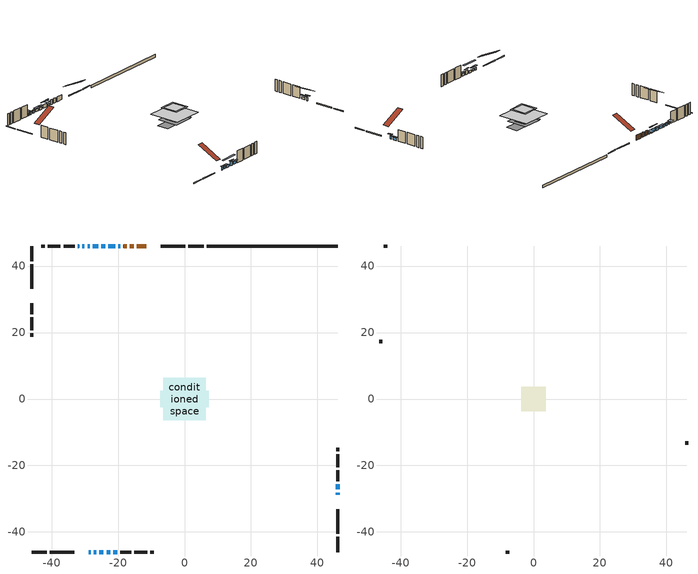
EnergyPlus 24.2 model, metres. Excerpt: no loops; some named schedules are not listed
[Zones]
conditioned space
 floor outside (Floor1 construction): -0.78,-0.78 -0.78,0.78 0.78,0.78 0.78,-0.78 z0.31
 floor outside (Floor2 construction): -2.42,-2.42 -2.42,2.42 2.42,2.42 2.42,-2.42 z0.31
 floor adiabatic (Floor5 construction): -4.29,-4.29 -4.29,4.29 4.29,4.29 4.29,-4.29 z0.31
 floor adiabatic (AdiabaticFloorConstruction): -6.45,-6.45 -6.45,6.45 6.45,6.45 6.45,-6.45 z2.75
 floor foundation (Slab1 construction): -7.32,-2.51 -7.32,2.51 7.32,2.51 7.32,-2.51 z-0.76
 wall outside (RimJoist1 construction): 5.77,46.02 1.2,46.02 / -46.02,-46.02 -41.45,-46.02 / -46.02,46.02 -46.02,41.45 / 46.02,-46.02 46.02,-41.45 z0.31:0.61
 wall outside (RimJoist2 construction): 0.27,46.02 -7.16,46.02 / -40.52,-46.02 -33.09,-46.02 / -46.02,40.52 -46.02,33.09 / 46.02,-40.52 46.02,-33.09 z0.31:0.61
 wall outside (AdiabaticWallConstruction 1): -11.47,46.02 -14.41,46.02 / -15.34,46.02 -16.47,46.02 / -17.4,46.02 -18.35,46.02 z0.31:2.34
 wall outside (AdiabaticWallConstruction): -19.27,46.02 -19.86,46.02 z0.31:1.25; -28.78,-46.02 -28.16,-46.02 / -27.24,-46.02 -26.53,-46.02 / -26,46.02 -27.53,46.02 z0.31:1.38; -20.79,46.02 -22.92,46.02 z0.31:1.83; -23.85,46.02 -25.07,46.02 / -25.6,-46.02 -24.38,-46.02 / -21.46,-46.02 -20.23,-46.02 z0.31:1.33; 46.02,-28.78 46.02,-28.14 z0.31:1.84; -28.45,46.02 -29.17,46.02 / -30.09,46.02 -30.81,46.02 / 46.02,-27.21 46.02,-25.69 z0.31:1.28; -31.73,46.02 -32.12,46.02 z0.31:1.45; -23.45,-46.02 -22.38,-46.02 z0.31:1.96
 wall outside (Wall1 construction): -33.04,46.02 -36.37,46.02 / -19.31,-46.02 -15.98,-46.02 / -46.02,28.78 -46.02,25.45 / 46.02,-24.76 46.02,-21.43 z0.31:5.19
 wall outside (Wall2 construction): -37.3,46.02 -41.17,46.02 / -15.05,-46.02 -11.18,-46.02 / -46.02,24.52 -46.02,20.65 / 46.02,-20.51 46.02,-16.63 z0.31:5.19
 wall outside (Wall3 construction): -42.1,46.02 -43.07,46.02 / -10.25,-46.02 -9.28,-46.02 / -46.02,19.72 -46.02,18.75 / 46.02,-15.71 46.02,-14.74 z0.31:5.19
 wall foundation (FoundationWall1 construction): 46.02,46.02 6.7,46.02 z-0.76:0.31
 window (WindowConstruction 12): -19.28,46.02 -19.86,46.02 z0.31:1.25
 window (WindowConstruction 6): -28.78,-46.02 -28.17,-46.02 z0.31:1.38
 window (WindowConstruction 7): -27.24,-46.02 -26.53,-46.02 z0.31:1.38
 window (WindowConstruction 8): -20.79,46.02 -22.92,46.02 z0.31:1.83
 window (WindowConstruction 9): -23.85,46.02 -25.07,46.02 z0.31:1.32
 window (WindowConstruction 10): -26,46.02 -27.52,46.02 z0.31:1.38
 window (WindowConstruction 11): 46.02,-28.78 46.02,-28.14 z0.31:1.83
 window (WindowConstruction): -25.6,-46.02 -24.38,-46.02 z0.31:1.32
 window (WindowConstruction 1): -28.45,46.02 -29.16,46.02 z0.31:1.28
 window (WindowConstruction 2): -30.09,46.02 -30.8,46.02 z0.31:1.28
 window (WindowConstruction 3): -31.73,46.02 -32.11,46.02 z0.31:1.45
 window (WindowConstruction 4): 46.02,-27.21 46.02,-25.69 z0.31:1.28
 window (WindowConstruction 13): -23.45,-46.02 -22.38,-46.02 z0.31:1.96
 window (WindowConstruction 5): -21.45,-46.02 -20.24,-46.02 z0.31:1.32
 door (Door): -11.47,46.02 -14.41,46.02 z0.31:2.34
 door (Door 1): -15.34,46.02 -16.47,46.02 z0.31:2.34
 door (Door 2): -17.4,46.02 -18.35,46.02 z0.31:2.34
 ceiling adiabatic (AdiabaticFloorConstruction): 6.45,-6.45 6.45,6.45 -6.45,6.45 -6.45,-6.45 z2.75
attic - vented
 floor to conditioned space (Floor3 construction Reversed): -2.96,-2.96 -2.96,2.96 2.96,2.96 2.96,-2.96 z5.19
 floor to conditioned space (Floor4 construction Reversed): -3.62,-3.62 -3.62,3.62 3.62,3.62 3.62,-3.62 z5.19
 wall outside (Wall4 construction): -44,46.02 -45.09,46.02 / -8.35,-46.02 -7.26,-46.02 / -46.02,17.82 -46.02,16.73 / 46.02,-13.81 46.02,-12.71 z0.31:5.19
 roof outside (Roof1 construction): -10.54,46.02,5.19 -10.54,37.23,9.58 -8.09,37.23,9.58 -8.09,46.02,5.19; -29.71,-46.02,5.19 -29.71,-37.23,9.58 -32.16,-37.23,9.58 -32.16,-46.02,5.19; -46.02,29.71,5.19 -37.23,29.71,9.58 -37.23,32.16,9.58 -46.02,32.16,5.19; 46.02,-29.71,5.19 37.23,-29.71,9.58 37.23,-32.16,9.58 46.02,-32.16,5.19
shading: -20.47,46.02 -18.67,46.02 -18.67,47.85 -20.47,47.85 z1.86; -27.56,-46.02 -29.39,-46.02 -29.39,-46.63 -27.56,-46.63 z1.99; -25.92,-46.02 -27.85,-46.02 -27.85,-46.63 -25.92,-46.63 z1.99; -24.14,46.02 -19.57,46.02 -19.57,46.32 -24.14,46.32 z3.05; -25.53,46.02 -23.39,46.02 -23.39,46.63 -25.53,46.63 z1.79; -27.99,46.02 -25.54,46.02 -25.54,46.63 -27.99,46.63 z1.84; 46.02,-27.53 46.02,-29.39 46.63,-29.39 46.63,-27.53 z2.44; -21.33,-46.02 -28.65,-46.02 -28.65,-46.63 -21.33,-46.63 z4.38; -29.46,46.02 -28.16,46.02 -28.16,46.32 -29.46,46.32 z1.57; -31.1,46.02 -29.79,46.02 -29.79,46.32 -31.1,46.32 z1.57; -32.72,46.02 -31.12,46.02 -31.12,47.54 -32.72,47.54 z2.06; 46.02,-25.08 46.02,-27.82 46.63,-27.82 46.63,-25.08 z1.89; -21.77,-46.02 -24.06,-46.02 -24.06,-46.32 -21.77,-46.32 z2.57; -19.77,-46.02 -21.91,-46.02 -21.91,-46.63 -19.77,-46.63 z1.79
[Building]
Building 1: Terrain=Suburbs
[Site:Location]
Whitehorse AP_YT: Latitude {deg}=60.71; Longitude {deg}=-135.07; Time Zone {hr}=-8; Elevation {m}=706; Keep Site Location Information=Yes
[Site:GroundTemperature:Shallow]
-5.4229, -7.73249, -7.91745, -6.82143, -2.42154, 1.95786, 5.75456, 8.15968, 8.36401, 6.40785, 2.70796, -1.53709
[Site:WaterMainsTemperature]
Calculation Method=Schedule; Temperature Schedule=mains temperature schedule
[Material] Roughness=Rough; Thermal Absorptance=0.9
Name | Thickness {m} | Conductivity {W/m-K} | Density {kg/m3} | Specific Heat {J/kg-K} | Solar Absorptance | Visible Absorptance
asphalt or fiberglass shingles | 0.00635 | 0.162714 | 1121.4 | 1465.45 | 0.4 | 0.4
ceiling loosefill ins | 0.254 | 0.0480833 | 16.02 | 1046.75 | 0.7 | 0.7
ceiling stud and cavity | 0.1397 | 0.672331 | 65.682 | 1177.47 | 0.7 | 0.7
ceiling stud and cavity 1 | 0.1397 | 0.661126 | 65.682 | 1177.47 | 0.7 | 0.7
concrete 4.0 in. | 0.1016 | 1.803125 | 2242.8 | 837.4 | 0.7 | 0.7
concrete 8.0 in. | 0.2032 | 1.803125 | 2242.8 | 837.4 | 0.7 | 0.7
door material | 0.04445 | 0.0451087 | 512.64 | 1214.23 | 0.7 | 0.7
exterior vertical ins | 0.0720244 | 0.029427 | 32.04 | 1214.23 | 0.7 | 0.7
floor covering | 0.0127 | 0.0433444 | 54.468 | 1339.84 | 0.6 | 0.6
floor rigid ins; rim joist rigid ins | 0.103632 | 0.029427 | 32.04 | 1214.23 | 0.7 | 0.7
floor rigid ins 1; wall rigid ins 1 | 0.512978 | 0.029427 | 32.04 | 1214.23 | 0.7 | 0.7
floor stud and cavity | 0.1397 | 0.15957 | 92.3553 | 1139.71 | 0.7 | 0.7
floor stud and cavity 1 | 0.1397 | 0.1429 | 92.3553 | 1139.71 | 0.7 | 0.7
floor stud and cavity 2 | 0.1397 | 1.37032 | 92.3553 | 1139.71 | 0.7 | 0.7
floor stud and cavity 3 | 0.1397 | 1.75129 | 37.0049 | 1207.88 | 0.7 | 0.7
furniture material conditioned space 1 | 0.1524 | 0.115458 | 640.8 | 1214.23 | 0.6 | 0.6
gypsum board | 0.0127 | 0.160291 | 801 | 837.4 | 0.6 | 0.6
gypsum board 1 | 0.0127 | 0.160291 | 801 | 837.4 | 0.7 | 0.7
osb sheathing 0.5 in. | 0.0127 | 0.115458 | 512.64 | 1214.23 | 0.7 | 0.7
osb sheathing 0.75 in. | 0.01905 | 0.115458 | 512.64 | 1214.23 | 0.7 | 0.7
osb sheathing 2.0 in. | 0.0508 | 0.115458 | 512.64 | 1214.23 | 0.7 | 0.7
rim joist stud and cavity | 0.0508 | 0.02892 | 125.044 | 1163.47 | 0.6 | 0.6
rim joist stud and cavity 1 | 0.0508 | 0.0398162 | 125.044 | 1163.47 | 0.6 | 0.6
wall rigid ins | 0.051816 | 0.029427 | 32.04 | 1214.23 | 0.7 | 0.7
wall stud and cavity | 0.1397 | 0.201369 | 139.0536 | 1170.24 | 0.7 | 0.7
wall stud and cavity 1 | 0.1397 | 0.1959 | 139.0536 | 1170.24 | 0.7 | 0.7
wall stud and cavity 2 | 0.1397 | 0.175142 | 139.0536 | 1170.24 | 0.7 | 0.7
wall stud and cavity 3 | 0.0889 | 6.9971 | 50.32683 | 1063.81 | 0.6 | 0.6
wall stud and cavity 4 | 0.0889 | 0.380278 | 52.3479 | 1209.89 | 0.7 | 0.7
wall stud and cavity 5 | 0.0889 | 0.391764 | 83.0341 | 1211.67 | 0.7 | 0.7
wood siding | 0.0254 | 0.102417 | 544.68 | 1172.36 | 0.4 | 0.4
wood siding 1 | 0.00254 | 0.102417 | 544.68 | 1172.36 | 0.4 | 0.4
wood siding 2; wood siding 3; wood siding 4 | 0.0254 | 0.102417 | 544.68 | 1172.36 | 0.7 | 0.7
[WindowMaterial:SimpleGlazingSystem]
Name | U-Factor {W/m2-K} | Solar Heat Gain Coefficient
WindowMaterial | 1.94244 | 0.52
WindowMaterial 1 | 1.92087 | 0.56
WindowMaterial 10 | 1.93506 | 0.54
WindowMaterial 11 | 2.76462 | 0.62
WindowMaterial 2 | 1.98503 | 0.47
WindowMaterial 3 | 2.06055 | 0.39
WindowMaterial 4 | 1.93506 | 0.53
WindowMaterial 5 | 2.00206 | 0.47
WindowMaterial 6 | 1.978783 | 0.48
WindowMaterial 7 | 1.89305 | 0.58
WindowMaterial 8 | 1.927681 | 0.54
WindowMaterial 9 | 1.913486 | 0.57
[Construction]
AdiabaticFloorConstruction: floor stud and cavity 3, floor rigid ins 1, osb sheathing 0.75 in., floor covering
AdiabaticWallConstruction: wood siding 3, wall rigid ins 1, wall stud and cavity 4, gypsum board
AdiabaticWallConstruction 1: wood siding 4, wall rigid ins 1, wall stud and cavity 4, gypsum board
Door; Door 1; Door 2: door material
Floor1 construction: floor stud and cavity, floor rigid ins, osb sheathing 0.75 in., floor covering
Floor2 construction: floor stud and cavity 1, floor rigid ins, osb sheathing 0.75 in., floor covering
Floor3 construction Reversed: gypsum board, ceiling stud and cavity, ceiling loosefill ins
Floor4 construction Reversed: gypsum board, ceiling stud and cavity 1, ceiling loosefill ins
Floor5 construction: floor stud and cavity 2, osb sheathing 0.75 in., floor covering
FoundationWall1 construction: concrete 8.0 in., gypsum board 1
furniture construction conditioned space 1: furniture material conditioned space 1
PartitionWallConstruction: gypsum board, wall stud and cavity 5, gypsum board
RimJoist1 construction: wood siding 2, osb sheathing 2.0 in., rim joist stud and cavity
RimJoist2 construction: wood siding 2, rim joist rigid ins, osb sheathing 2.0 in., rim joist stud and cavity 1
Roof1 construction: asphalt or fiberglass shingles
Slab1 construction: concrete 4.0 in.
Wall1 construction: wood siding, wall rigid ins, osb sheathing 0.5 in., wall stud and cavity, gypsum board
Wall2 construction: wood siding, wall rigid ins, osb sheathing 0.5 in., wall stud and cavity 1, gypsum board
Wall3 construction: wood siding, wall rigid ins, osb sheathing 0.5 in., wall stud and cavity 2, gypsum board
Wall4 construction: wood siding 1, wall stud and cavity 3
WindowConstruction; WindowConstruction 5; WindowConstruction 9: WindowMaterial
WindowConstruction 1: WindowMaterial 1
WindowConstruction 10: WindowMaterial 8
WindowConstruction 11: WindowMaterial 9
WindowConstruction 12: WindowMaterial 10
WindowConstruction 13: WindowMaterial 11
WindowConstruction 2: WindowMaterial 2
WindowConstruction 3: WindowMaterial 3
WindowConstruction 4: WindowMaterial 4
WindowConstruction 6: WindowMaterial 5
WindowConstruction 7: WindowMaterial 6
WindowConstruction 8: WindowMaterial 7
[Zone] Multiplier=1; Part of Total Floor Area=Yes
Name | Volume {m3}
attic - vented | 60.9228
conditioned space | 508
[Space]
Name | Zone | Volume {m3}
attic - vented 1 | attic - vented | 60.9228
conditioned space 1 | conditioned space | 508
[ZoneInfiltration:EffectiveLeakageArea]
infil attic - vented 1: Zone or Space=attic - vented 1; Schedule=Always On Discrete; Effective Air Leakage Area {cm2}=2760.63; Stack Coefficient=0.000644732; Wind Coefficient=1.71558e-05
[ZoneMixing]
whole house fan mix: Zone or Space=attic - vented; Schedule=Always On Continuous; Design Flow Rate Calculation Method=Flow/Zone; Design Flow Rate {m3/s}=0; Source Zone or Space=conditioned space
[SurfaceProperty:ExposedFoundationPerimeter]
Slab1: Exposed Perimeter Calculation Method=TotalExposedPerimeter; Total Exposed Perimeter {m}=39.319
[InternalMass] Zone or ZoneList=conditioned space; Space or SpaceList=conditioned space 1
Name | Construction | Surface Area {m2}
furniture mass conditioned space 1 | furniture construction conditioned space 1 | 135.796
partition wall mass | PartitionWallConstruction | 265.91
[Lights]
interior lighting: Zone or ZoneList or Space or SpaceList=conditioned space 1; Schedule=interior lighting schedule; Design Level Calculation Method=LightingLevel; Lighting Level {W}=343.2; Return Air Fraction=0; Fraction Radiant=0.6; Fraction Visible=0.2; Fraction Replaceable=1
[People]
occupants: Zone or ZoneList or Space or SpaceList=conditioned space 1; Number of People Schedule=occupants schedule; Number of People Calculation Method=People; Number of People=3; Fraction Radiant=0.314171; Sensible Heat Fraction=0.56303; Activity Level Schedule=occupants activity schedule; Carbon Dioxide Generation Rate {m3/s-W}=0; Enable ASHRAE 55 Comfort Warnings=No; Mean Radiant Temperature Calculation Type=EnclosureAveraged
[ElectricEquipment] Zone or ZoneList or Space or SpaceList=conditioned space 1; Design Level Calculation Method=EquipmentLevel
Name | Schedule | Design Level {W} | Fraction Latent | Fraction Radiant | Fraction Lost
clothes dryer | clothes dryer schedule | 140.772 | 0.015 | 0.081 | 0.85
clothes washer | clothes washer schedule | 32.1985 | 0.03 | 0.162 | 0.7
cooking range | cooking range schedule | 215.147 | 0.08 | 0.432 | 0.2
dishwasher | dishwasher schedule | 66.8632 | 0.3 | 0.18 | 0.4
fridge | fridge schedule | 72.9452 | 0 | 0.6 | 0
mech vent bath fan 0 | mech vent bath fan 0 schedule | 25.1 | 0 | 0 | 1
mech vent house fan | mech vent house fan schedule | 0.95 | 0 | 0 | 1
mech vent house fan cfis | mech vent house fan cfis schedule | 0 | 0 | 0 | 0
mech vent range fan 0 | mech vent range fan 0 schedule | 57 | 0 | 0 | 1
misc plug loads | misc plug loads schedule | 494.7 | 0.045 | 0.513 | 0.1
whole house fan | Always On Discrete | 0 | 0 | 0 | 1
[OtherEquipment] Zone or ZoneList or Space or SpaceList=conditioned space 1; Design Level Calculation Method=EquipmentLevel
Name | Fuel Type | Schedule | Design Level {W} | Fraction Latent | Fraction Radiant | Fraction Lost
clothes dryer 1 | Electricity | clothes dryer schedule | 0 | 0.015 | 0.081 | 0.85
cooking range 1 | Electricity | cooking range schedule | 0 | 0.08 | 0.432 | 0.2
general water use latent | None | general water use schedule | 62.594 | 1 | 0 | 0
general water use sensible | None | general water use schedule | -61.6891 | 0 | 0.6 | 0
mech vent house fan latent load | None | Always On Discrete | 0 | 1 | 0 | 0
mech vent house fan sensible load | None | Always On Discrete | 0 | 0 | 0 | 0
water heater energy adjustment1 | Electricity | Always On Discrete | 0.01 | 0 | 0 | 1
[ZoneInfiltration:DesignFlowRate] Zone or ZoneList or Space or SpaceList=conditioned space 1; Schedule=Always On Discrete; Design Flow Rate Calculation Method=Flow/Zone; Design Flow Rate {m3/s}=0
infil flow; natural vent flow; whole house fan flow
[Foundation:Kiva]
Foundation Kiva 1: Initial Indoor Air Temperature {C}=18; Wall Height Above Grade {m}=0.310012; Wall Depth Below Slab {m}=0.2032; Custom Block Material Name 1=exterior vertical ins; Custom Block Depth 1 {m}=1.07; Custom Block X Position 1 {m}=0.2159; Custom Block Z Position 1 {m}=0
[Foundation:Kiva:Settings]
Soil Conductivity {W/m-K}=0.849921; Soil Density {kg/m3}=1842.3; Soil Specific Heat {J/kg-K}=418.7; Ground Solar Absorptivity=0.9; Ground Thermal Absorptivity=0.9; Ground Surface Roughness {m}=0.03; Far-Field Width {m}=40; Deep-Ground Boundary Condition=ZeroFlux; Deep-Ground Depth {m}=40; Minimum Cell Dimension {m}=0.2; Maximum Cell Growth Coefficient=3; Simulation Timestep=Timestep
[Exterior:Lights]
exterior lighting: Schedule=exterior lighting schedule; Design Level {W}=75.6
[Schedule:Constant]
Name | Hourly Value
Always On Continuous; mech vent house fan schedule; mech vent house fan cfis schedule; Always On Discrete | 1
occupants activity schedule | 117.228
fridge schedule | 0
[Schedule:Week:Daily]
interior lighting schedule Week Rule - Jan1-Jan27: interior lighting schedule day, interior lighting schedule day, interior lighting schedule day, interior lighting schedule day, interior lighting schedule day, interior lighting schedule day, interior lighting schedule day, interior lighting schedule default day, interior lighting schedule default day, interior lighting schedule default day, interior lighting schedule default day, interior lighting schedule default day
interior lighting schedule Week Rule - Jan28-Feb3: interior lighting schedule day, interior lighting schedule day, interior lighting schedule day, interior lighting schedule day, interior lighting schedule day 1, interior lighting schedule day 1, interior lighting schedule day 1, interior lighting schedule default day, interior lighting schedule default day, interior lighting schedule default day, interior lighting schedule default day, interior lighting schedule default day
interior lighting schedule Week Rule - Feb4-Feb24: interior lighting schedule day 1, interior lighting schedule day 1, interior lighting schedule day 1, interior lighting schedule day 1, interior lighting schedule day 1, interior lighting schedule day 1, interior lighting schedule day 1, interior lighting schedule default day, interior lighting schedule default day, interior lighting schedule default day, interior lighting schedule default day, interior lighting schedule default day
interior lighting schedule Week Rule - Feb25-Mar3: interior lighting schedule day 1, interior lighting schedule day 1, interior lighting schedule day 1, interior lighting schedule day 1, interior lighting schedule day 2, interior lighting schedule day 2, interior lighting schedule day 2, interior lighting schedule default day, interior lighting schedule default day, interior lighting schedule default day, interior lighting schedule default day, interior lighting schedule default day
interior lighting schedule Week Rule - Mar4-Mar31: interior lighting schedule day 2, interior lighting schedule day 2, interior lighting schedule day 2, interior lighting schedule day 2, interior lighting schedule day 2, interior lighting schedule day 2, interior lighting schedule day 2, interior lighting schedule default day, interior lighting schedule default day, interior lighting schedule default day, interior lighting schedule default day, interior lighting schedule default day
interior lighting schedule Week Rule - Apr1-Apr28: interior lighting schedule day 3, interior lighting schedule day 3, interior lighting schedule day 3, interior lighting schedule day 3, interior lighting schedule day 3, interior lighting schedule day 3, interior lighting schedule day 3, interior lighting schedule default day, interior lighting schedule default day, interior lighting schedule default day, interior lighting schedule default day, interior lighting schedule default day
interior lighting schedule Week Rule - Apr29-May5: interior lighting schedule day 3, interior lighting schedule day 3, interior lighting schedule day 4, interior lighting schedule day 4, interior lighting schedule day 4, interior lighting schedule day 4, interior lighting schedule day 4, interior lighting schedule default day, interior lighting schedule default day, interior lighting schedule default day, interior lighting schedule default day, interior lighting schedule default day
interior lighting schedule Week Rule - May6-May26: interior lighting schedule day 4, interior lighting schedule day 4, interior lighting schedule day 4, interior lighting schedule day 4, interior lighting schedule day 4, interior lighting schedule day 4, interior lighting schedule day 4, interior lighting schedule default day, interior lighting schedule default day, interior lighting schedule default day, interior lighting schedule default day, interior lighting schedule default day
interior lighting schedule Week Rule - May27-Jun2: interior lighting schedule day 4, interior lighting schedule day 4, interior lighting schedule day 4, interior lighting schedule day 4, interior lighting schedule day 4, interior lighting schedule day 5, interior lighting schedule day 5, interior lighting schedule default day, interior lighting schedule default day, interior lighting schedule default day, interior lighting schedule default day, interior lighting schedule default day
interior lighting schedule Week Rule - Jun3-Jun30: interior lighting schedule day 5, interior lighting schedule day 5, interior lighting schedule day 5, interior lighting schedule day 5, interior lighting schedule day 5, interior lighting schedule day 5, interior lighting schedule day 5, interior lighting schedule default day, interior lighting schedule default day, interior lighting schedule default day, interior lighting schedule default day, interior lighting schedule default day
interior lighting schedule Week Rule - Jul1-Jul28: interior lighting schedule day 6, interior lighting schedule day 6, interior lighting schedule day 6, interior lighting schedule day 6, interior lighting schedule day 6, interior lighting schedule day 6, interior lighting schedule day 6, interior lighting schedule default day, interior lighting schedule default day, interior lighting schedule default day, interior lighting schedule default day, interior lighting schedule default day
interior lighting schedule Week Rule - Jul29-Aug4: interior lighting schedule day 6, interior lighting schedule day 6, interior lighting schedule day 6, interior lighting schedule day 7, interior lighting schedule day 7, interior lighting schedule day 7, interior lighting schedule day 7, interior lighting schedule default day, interior lighting schedule default day, interior lighting schedule default day, interior lighting schedule default day, interior lighting schedule default day
interior lighting schedule Week Rule - Aug5-Aug25: interior lighting schedule day 7, interior lighting schedule day 7, interior lighting schedule day 7, interior lighting schedule day 7, interior lighting schedule day 7, interior lighting schedule day 7, interior lighting schedule day 7, interior lighting schedule default day, interior lighting schedule default day, interior lighting schedule default day, interior lighting schedule default day, interior lighting schedule default day
interior lighting schedule Week Rule - Aug26-Sep1: interior lighting schedule day 7, interior lighting schedule day 7, interior lighting schedule day 7, interior lighting schedule day 7, interior lighting schedule day 7, interior lighting schedule day 7, interior lighting schedule day 8, interior lighting schedule default day, interior lighting schedule default day, interior lighting schedule default day, interior lighting schedule default day, interior lighting schedule default day
interior lighting schedule Week Rule - Sep2-Sep29: interior lighting schedule day 8, interior lighting schedule day 8, interior lighting schedule day 8, interior lighting schedule day 8, interior lighting schedule day 8, interior lighting schedule day 8, interior lighting schedule day 8, interior lighting schedule default day, interior lighting schedule default day, interior lighting schedule default day, interior lighting schedule default day, interior lighting schedule default day
interior lighting schedule Week Rule - Sep30-Oct6: interior lighting schedule day 8, interior lighting schedule day 9, interior lighting schedule day 9, interior lighting schedule day 9, interior lighting schedule day 9, interior lighting schedule day 9, interior lighting schedule day 9, interior lighting schedule default day, interior lighting schedule default day, interior lighting schedule default day, interior lighting schedule default day, interior lighting schedule default day
interior lighting schedule Week Rule - Oct7-Oct27: interior lighting schedule day 9, interior lighting schedule day 9, interior lighting schedule day 9, interior lighting schedule day 9, interior lighting schedule day 9, interior lighting schedule day 9, interior lighting schedule day 9, interior lighting schedule default day, interior lighting schedule default day, interior lighting schedule default day, interior lighting schedule default day, interior lighting schedule default day
interior lighting schedule Week Rule - Oct28-Nov3: interior lighting schedule day 9, interior lighting schedule day 9, interior lighting schedule day 9, interior lighting schedule day 9, interior lighting schedule day 10, interior lighting schedule day 10, interior lighting schedule day 10, interior lighting schedule default day, interior lighting schedule default day, interior lighting schedule default day, interior lighting schedule default day, interior lighting schedule default day
interior lighting schedule Week Rule - Nov4-Nov24: interior lighting schedule day 10, interior lighting schedule day 10, interior lighting schedule day 10, interior lighting schedule day 10, interior lighting schedule day 10, interior lighting schedule day 10, interior lighting schedule day 10, interior lighting schedule default day, interior lighting schedule default day, interior lighting schedule default day, interior lighting schedule default day, interior lighting schedule default day
interior lighting schedule Week Rule - Nov25-Dec1: interior lighting schedule day 10, interior lighting schedule day 10, interior lighting schedule day 10, interior lighting schedule day 10, interior lighting schedule day 10, interior lighting schedule day 10, interior lighting schedule day 11, interior lighting schedule default day, interior lighting schedule default day, interior lighting schedule default day, interior lighting schedule default day, interior lighting schedule default day
interior lighting schedule Week Rule - Dec2-Dec31: interior lighting schedule day 11, interior lighting schedule day 11, interior lighting schedule day 11, interior lighting schedule day 11, interior lighting schedule day 11, interior lighting schedule day 11, interior lighting schedule day 11, interior lighting schedule default day, interior lighting schedule default day, interior lighting schedule default day, interior lighting schedule default day, interior lighting schedule default day
occupants schedule Week Rule - Jan1-Dec31: occupants schedule day, occupants schedule day, occupants schedule day, occupants schedule day, occupants schedule day, occupants schedule day, occupants schedule day, occupants schedule default day, occupants schedule default day, occupants schedule default day, occupants schedule default day, occupants schedule default day
clothes dryer schedule Week Rule - Jan1-Dec31: clothes dryer schedule day, clothes dryer schedule day, clothes dryer schedule day, clothes dryer schedule day, clothes dryer schedule day, clothes dryer schedule day, clothes dryer schedule day, clothes dryer schedule default day, clothes dryer schedule default day, clothes dryer schedule default day, clothes dryer schedule default day, clothes dryer schedule default day
clothes washer schedule Week Rule - Jan1-Dec31: clothes washer schedule day, clothes washer schedule day, clothes washer schedule day, clothes washer schedule day, clothes washer schedule day, clothes washer schedule day, clothes washer schedule day, clothes washer schedule default day, clothes washer schedule default day, clothes washer schedule default day, clothes washer schedule default day, clothes washer schedule default day
cooking range schedule Week Rule - Jan1-Dec31: cooking range schedule day, cooking range schedule day, cooking range schedule day, cooking range schedule day, cooking range schedule day, cooking range schedule day, cooking range schedule day, cooking range schedule default day, cooking range schedule default day, cooking range schedule default day, cooking range schedule default day, cooking range schedule default day
dishwasher schedule Week Rule - Jan1-Dec31: dishwasher schedule day, dishwasher schedule day, dishwasher schedule day, dishwasher schedule day, dishwasher schedule day, dishwasher schedule day, dishwasher schedule day, dishwasher schedule default day, dishwasher schedule default day, dishwasher schedule default day, dishwasher schedule default day, dishwasher schedule default day
mech vent bath fan 0 schedule Week Rule - Jan1-Dec31: mech vent bath fan 0 schedule day, mech vent bath fan 0 schedule day, mech vent bath fan 0 schedule day, mech vent bath fan 0 schedule day, mech vent bath fan 0 schedule day, mech vent bath fan 0 schedule day, mech vent bath fan 0 schedule day, mech vent bath fan 0 schedule default day, mech vent bath fan 0 schedule default day, mech vent bath fan 0 schedule default day, mech vent bath fan 0 schedule default day, mech vent bath fan 0 schedule default day
mech vent range fan 0 schedule Week Rule - Jan1-Dec31: mech vent range fan 0 schedule day, mech vent range fan 0 schedule day, mech vent range fan 0 schedule day, mech vent range fan 0 schedule day, mech vent range fan 0 schedule day, mech vent range fan 0 schedule day, mech vent range fan 0 schedule day, mech vent range fan 0 schedule default day, mech vent range fan 0 schedule default day, mech vent range fan 0 schedule default day, mech vent range fan 0 schedule default day, mech vent range fan 0 schedule default day
misc plug loads schedule Week Rule - Jan1-Dec31: misc plug loads schedule day, misc plug loads schedule day, misc plug loads schedule day, misc plug loads schedule day, misc plug loads schedule day, misc plug loads schedule day, misc plug loads schedule day, misc plug loads schedule default day, misc plug loads schedule default day, misc plug loads schedule default day, misc plug loads schedule default day, misc plug loads schedule default day
general water use schedule Week Rule - Jan1-Dec31: general water use schedule day, general water use schedule day, general water use schedule day, general water use schedule day, general water use schedule day, general water use schedule day, general water use schedule day, general water use schedule default day, general water use schedule default day, general water use schedule default day, general water use schedule default day, general water use schedule default day
exterior lighting schedule Week Rule - Jan1-Jan27: exterior lighting schedule day, exterior lighting schedule day, exterior lighting schedule day, exterior lighting schedule day, exterior lighting schedule day, exterior lighting schedule day, exterior lighting schedule day, exterior lighting schedule default day, exterior lighting schedule default day, exterior lighting schedule default day, exterior lighting schedule default day, exterior lighting schedule default day
exterior lighting schedule Week Rule - Jan28-Feb3: exterior lighting schedule day, exterior lighting schedule day, exterior lighting schedule day, exterior lighting schedule day, exterior lighting schedule day 1, exterior lighting schedule day 1, exterior lighting schedule day 1, exterior lighting schedule default day, exterior lighting schedule default day, exterior lighting schedule default day, exterior lighting schedule default day, exterior lighting schedule default day
exterior lighting schedule Week Rule - Feb4-Feb24: exterior lighting schedule day 1, exterior lighting schedule day 1, exterior lighting schedule day 1, exterior lighting schedule day 1, exterior lighting schedule day 1, exterior lighting schedule day 1, exterior lighting schedule day 1, exterior lighting schedule default day, exterior lighting schedule default day, exterior lighting schedule default day, exterior lighting schedule default day, exterior lighting schedule default day
exterior lighting schedule Week Rule - Feb25-Mar3: exterior lighting schedule day 1, exterior lighting schedule day 1, exterior lighting schedule day 1, exterior lighting schedule day 1, exterior lighting schedule day 2, exterior lighting schedule day 2, exterior lighting schedule day 2, exterior lighting schedule default day, exterior lighting schedule default day, exterior lighting schedule default day, exterior lighting schedule default day, exterior lighting schedule default day
exterior lighting schedule Week Rule - Mar4-Mar31: exterior lighting schedule day 2, exterior lighting schedule day 2, exterior lighting schedule day 2, exterior lighting schedule day 2, exterior lighting schedule day 2, exterior lighting schedule day 2, exterior lighting schedule day 2, exterior lighting schedule default day, exterior lighting schedule default day, exterior lighting schedule default day, exterior lighting schedule default day, exterior lighting schedule default day
exterior lighting schedule Week Rule - Apr1-Apr28: exterior lighting schedule day 3, exterior lighting schedule day 3, exterior lighting schedule day 3, exterior lighting schedule day 3, exterior lighting schedule day 3, exterior lighting schedule day 3, exterior lighting schedule day 3, exterior lighting schedule default day, exterior lighting schedule default day, exterior lighting schedule default day, exterior lighting schedule default day, exterior lighting schedule default day
exterior lighting schedule Week Rule - Apr29-May5: exterior lighting schedule day 3, exterior lighting schedule day 3, exterior lighting schedule day 4, exterior lighting schedule day 4, exterior lighting schedule day 4, exterior lighting schedule day 4, exterior lighting schedule day 4, exterior lighting schedule default day, exterior lighting schedule default day, exterior lighting schedule default day, exterior lighting schedule default day, exterior lighting schedule default day
exterior lighting schedule Week Rule - May6-May26: exterior lighting schedule day 4, exterior lighting schedule day 4, exterior lighting schedule day 4, exterior lighting schedule day 4, exterior lighting schedule day 4, exterior lighting schedule day 4, exterior lighting schedule day 4, exterior lighting schedule default day, exterior lighting schedule default day, exterior lighting schedule default day, exterior lighting schedule default day, exterior lighting schedule default day
exterior lighting schedule Week Rule - May27-Jun2: exterior lighting schedule day 4, exterior lighting schedule day 4, exterior lighting schedule day 4, exterior lighting schedule day 4, exterior lighting schedule day 4, exterior lighting schedule day 5, exterior lighting schedule day 5, exterior lighting schedule default day, exterior lighting schedule default day, exterior lighting schedule default day, exterior lighting schedule default day, exterior lighting schedule default day
exterior lighting schedule Week Rule - Jun3-Jun30: exterior lighting schedule day 5, exterior lighting schedule day 5, exterior lighting schedule day 5, exterior lighting schedule day 5, exterior lighting schedule day 5, exterior lighting schedule day 5, exterior lighting schedule day 5, exterior lighting schedule default day, exterior lighting schedule default day, exterior lighting schedule default day, exterior lighting schedule default day, exterior lighting schedule default day
exterior lighting schedule Week Rule - Jul1-Jul28: exterior lighting schedule day 6, exterior lighting schedule day 6, exterior lighting schedule day 6, exterior lighting schedule day 6, exterior lighting schedule day 6, exterior lighting schedule day 6, exterior lighting schedule day 6, exterior lighting schedule default day, exterior lighting schedule default day, exterior lighting schedule default day, exterior lighting schedule default day, exterior lighting schedule default day
exterior lighting schedule Week Rule - Jul29-Aug4: exterior lighting schedule day 6, exterior lighting schedule day 6, exterior lighting schedule day 6, exterior lighting schedule day 7, exterior lighting schedule day 7, exterior lighting schedule day 7, exterior lighting schedule day 7, exterior lighting schedule default day, exterior lighting schedule default day, exterior lighting schedule default day, exterior lighting schedule default day, exterior lighting schedule default day
[Schedule:Year]
interior lighting schedule: interior lighting schedule Week Rule - Jan1-Jan27, 1, 1, 1, 27, interior lighting schedule Week Rule - Jan28-Feb3, 1, 28, 2, 3, interior lighting schedule Week Rule - Feb4-Feb24, 2, 4, 2, 24, interior lighting schedule Week Rule - Feb25-Mar3, 2, 25, 3, 3, interior lighting schedule Week Rule - Mar4-Mar31, 3, 4, 3, 31, interior lighting schedule Week Rule - Apr1-Apr28, 4, 1, 4, 28, interior lighting schedule Week Rule - Apr29-May5, 4, 29, 5, 5, interior lighting schedule Week Rule - May6-May26, 5, 6, 5, 26, interior lighting schedule Week Rule - May27-Jun2, 5, 27, 6, 2, interior lighting schedule Week Rule - Jun3-Jun30, 6, 3, 6, 30, interior lighting schedule Week Rule - Jul1-Jul28, 7, 1, 7, 28, interior lighting schedule Week Rule - Jul29-Aug4, 7, 29, 8, 4, interior lighting schedule Week Rule - Aug5-Aug25, 8, 5, 8, 25, interior lighting schedule Week Rule - Aug26-Sep1, 8, 26, 9, 1, interior lighting schedule Week Rule - Sep2-Sep29, 9, 2, 9, 29, interior lighting schedule Week Rule - Sep30-Oct6, 9, 30, 10, 6, interior lighting schedule Week Rule - Oct7-Oct27, 10, 7, 10, 27, interior lighting schedule Week Rule - Oct28-Nov3, 10, 28, 11, 3, interior lighting schedule Week Rule - Nov4-Nov24, 11, 4, 11, 24, interior lighting schedule Week Rule - Nov25-Dec1, 11, 25, 12, 1, interior lighting schedule Week Rule - Dec2-Dec31, 12, 2, 12, 31
occupants schedule: occupants schedule Week Rule - Jan1-Dec31, 1, 1, 12, 31
clothes dryer schedule: clothes dryer schedule Week Rule - Jan1-Dec31, 1, 1, 12, 31
clothes washer schedule: clothes washer schedule Week Rule - Jan1-Dec31, 1, 1, 12, 31
cooking range schedule: cooking range schedule Week Rule - Jan1-Dec31, 1, 1, 12, 31
dishwasher schedule: dishwasher schedule Week Rule - Jan1-Dec31, 1, 1, 12, 31
mech vent bath fan 0 schedule: mech vent bath fan 0 schedule Week Rule - Jan1-Dec31, 1, 1, 12, 31
mech vent range fan 0 schedule: mech vent range fan 0 schedule Week Rule - Jan1-Dec31, 1, 1, 12, 31
misc plug loads schedule: misc plug loads schedule Week Rule - Jan1-Dec31, 1, 1, 12, 31
general water use schedule: general water use schedule Week Rule - Jan1-Dec31, 1, 1, 12, 31
exterior lighting schedule: exterior lighting schedule Week Rule - Jan1-Jan27, 1, 1, 1, 27, exterior lighting schedule Week Rule - Jan28-Feb3, 1, 28, 2, 3, exterior lighting schedule Week Rule - Feb4-Feb24, 2, 4, 2, 24, exterior lighting schedule Week Rule - Feb25-Mar3, 2, 25, 3, 3, exterior lighting schedule Week Rule - Mar4-Mar31, 3, 4, 3, 31, exterior lighting schedule Week Rule - Apr1-Apr28, 4, 1, 4, 28, exterior lighting schedule Week Rule - Apr29-May5, 4, 29, 5, 5, exterior lighting schedule Week Rule - May6-May26, 5, 6, 5, 26, exterior lighting schedule Week Rule - May27-Jun2, 5, 27, 6, 2, exterior lighting schedule Week Rule - Jun3-Jun30, 6, 3, 6, 30, exterior lighting schedule Week Rule - Jul1-Jul28, 7, 1, 7, 28, exterior lighting schedule Week Rule - Jul29-Aug4, 7, 29, 8, 4, exterior lighting schedule Week Rule - Aug5-Aug25, 8, 5, 8, 25, exterior lighting schedule Week Rule - Aug26-Sep1, 8, 26, 9, 1, exterior lighting schedule Week Rule - Sep2-Sep29, 9, 2, 9, 29, exterior lighting schedule Week Rule - Sep30-Oct6, 9, 30, 10, 6, exterior lighting schedule Week Rule - Oct7-Oct27, 10, 7, 10, 27, exterior lighting schedule Week Rule - Oct28-Nov3, 10, 28, 11, 3, exterior lighting schedule Week Rule - Nov4-Nov24, 11, 4, 11, 24, exterior lighting schedule Week Rule - Nov25-Dec1, 11, 25, 12, 1, exterior lighting schedule Week Rule - Dec2-Dec31, 12, 2, 12, 31
[Schedule:Compact]
mains temperature schedule: Through: 01/01, For: AllDays, Until: 24:00, 1.27556, Through: 01/02, For: AllDays, Until: 24:00, 1.21222, Through: 01/03, For: AllDays, Until: 24:00, 1.15, Through: 01/04, For: AllDays, Until: 24:00, 1.08833, Through: 01/05, For: AllDays, Until: 24:00, 1.02778, Through: 01/06, For: AllDays, Until: 24:00, 0.967222, Through: 01/07, For: AllDays, Until: 24:00, 0.907778, Through: 01/08, For: AllDays, Until: 24:00, 0.848889, Through: 01/09, For: AllDays, Until: 24:00, 0.791111, Through: 01/10, For: AllDays, Until: 24:00, 0.733333, Through: 01/11, For: AllDays, Until: 24:00, 0.677222, Through: 01/12, For: AllDays, Until: 24:00, 0.621111, Through: 01/13, For: AllDays, Until: 24:00, 0.566667, Through: 01/14, For: AllDays, Until: 24:00, 0.512222, Through: 01/15, For: AllDays, Until: 24:00, 0.459444, Through: 01/16, For: AllDays, Until: 24:00, 0.407222, Through: 01/17, For: AllDays, Until: 24:00, 0.355556, Through: 01/18, For: AllDays, Until: 24:00, 0.305, Through: 01/19, For: AllDays, Until: 24:00, 0.255556, Through: 01/20, For: AllDays, Until: 24:00, 0.206667, Through: 01/21, For: AllDays, Until: 24:00, 0.158889, Through: 01/22, For: AllDays, Until: 24:00, 0.112222, Through: 01/23, For: AllDays, Until: 24:00, 0.0666667, Through: 01/24, For: AllDays, Until: 24:00, 0.0216667, Through: 01/25, For: AllDays, Until: 24:00, 0, Through: 01/26, For: AllDays, Until: 24:00, 0, Through: 01/27, For: AllDays, Until: 24:00, 0, Through: 01/28, For: AllDays, Until: 24:00, 0, Through: 01/29, For: AllDays, Until: 24:00, 0, Through: 01/30, For: AllDays, Until: 24:00, 0, Through: 01/31, For: AllDays, Until: 24:00, 0, Through: 02/01, For: AllDays, Until: 24:00, 0, Through: 02/02, For: AllDays, Until: 24:00, 0, Through: 02/03, For: AllDays, Until: 24:00, 0, Through: 02/04, For: AllDays, Until: 24:00, 0, Through: 02/05, For: AllDays, Until: 24:00, 0, Through: 02/06, For: AllDays, Until: 24:00, 0, Through: 02/07, For: AllDays, Until: 24:00, 0, Through: 02/08, For: AllDays, Until: 24:00, 0, Through: 02/09, For: AllDays, Until: 24:00, 0, Through: 02/10, For: AllDays, Until: 24:00, 0, Through: 02/11, For: AllDays, Until: 24:00, 0, Through: 02/12, For: AllDays, Until: 24:00, 0, Through: 02/13, For: AllDays, Until: 24:00, 0, Through: 02/14, For: AllDays, Until: 24:00, 0, Through: 02/15, For: AllDays, Until: 24:00, 0, Through: 02/16, For: AllDays, Until: 24:00, 0, Through: 02/17, For: AllDays, Until: 24:00, 0, Through: 02/18, For: AllDays, Until: 24:00, 0, Through: 02/19, For: AllDays, Until: 24:00, 0, Through: 02/20, For: AllDays, Until: 24:00, 0, Through: 02/21, For: AllDays, Until: 24:00, 0, Through: 02/22, For: AllDays, Until: 24:00, 0, Through: 02/23, For: AllDays, Until: 24:00, 0, Through: 02/24, For: AllDays, Until: 24:00, 0, Through: 02/25, For: AllDays, Until: 24:00, 0, Through: 02/26, For: AllDays, Until: 24:00, 0, Through: 02/27, For: AllDays, Until: 24:00, 0, Through: 02/28, For: AllDays, Until: 24:00, 0, Through: 03/01, For: AllDays, Until: 24:00, 0, Through: 03/02, For: AllDays, Until: 24:00, 0, Through: 03/03, For: AllDays, Until: 24:00, 0, Through: 03/04, For: AllDays, Until: 24:00, 0, Through: 03/05, For: AllDays, Until: 24:00, 0, Through: 03/06, For: AllDays, Until: 24:00, 0, Through: 03/07, For: AllDays, Until: 24:00, 0, Through: 03/08, For: AllDays, Until: 24:00, 0, Through: 03/09, For: AllDays, Until: 24:00, 0, Through: 03/10, For: AllDays, Until: 24:00, 0, Through: 03/11, For: AllDays, Until: 24:00, 0, Through: 03/12, For: AllDays, Until: 24:00, 0, Through: 03/13, For: AllDays, Until: 24:00, 0, Through: 03/14, For: AllDays, Until: 24:00, 0, Through: 03/15, For: AllDays, Until: 24:00, 0, Through: 03/16, For: AllDays, Until: 24:00, 0, Through: 03/17, For: AllDays, Until: 24:00, 0, Through: 03/18, For: AllDays, Until: 24:00, 0, Through: 03/19, For: AllDays, Until: 24:00, 0, Through: 03/20, For: AllDays, Until: 24:00, 0, Through: 03/21, For: AllDays, Until: 24:00, 0, Through: 03/22, For: AllDays, Until: 24:00, 0, Through: 03/23, For: AllDays, Until: 24:00, 0, Through: 03/24, For: AllDays, Until: 24:00, 0, Through: 03/25, For: AllDays, Until: 24:00, 0, Through: 03/26, For: AllDays, Until: 24:00, 0, Through: 03/27, For: AllDays, Until: 24:00, 0, Through: 03/28, For: AllDays, Until: 24:00, 0, Through: 03/29, For: AllDays, Until: 24:00, 0, Through: 03/30, For: AllDays, Until: 24:00, 0, Through: 03/31, For: AllDays, Until: 24:00, 0, Through: 04/01, For: AllDays, Until: 24:00, 0, Through: 04/02, For: AllDays, Until: 24:00, 0, Through: 04/03, For: AllDays, Until: 24:00, 0, Through: 04/04, For: AllDays, Until: 24:00, 0, Through: 04/05, For: AllDays, Until: 24:00, 0, Through: 04/06, For: AllDays, Until: 24:00, 0, Through: 04/07, For: AllDays, Until: 24:00, 0, Through: 04/08, For: AllDays, Until: 24:00, 0, Through: 04/09, For: AllDays, Until: 24:00, 0, Through: 04/10, For: AllDays, Until: 24:00, 0.0316667, Through: 04/11, For: AllDays, Until: 24:00, 0.0766667, Through: 04/12, For: AllDays, Until: 24:00, 0.122778, Through: 04/13, For: AllDays, Until: 24:00, 0.169444, Through: 04/14, For: AllDays, Until: 24:00, 0.217778, Through: 04/15, For: AllDays, Until: 24:00, 0.266667, Through: 04/16, For: AllDays, Until: 24:00, 0.316111, Through: 04/17, For: AllDays, Until: 24:00, 0.367222, Through: 04/18, For: AllDays, Until: 24:00, 0.418333, Through: 04/19, For: AllDays, Until: 24:00, 0.471111, Through: 04/20, For: AllDays, Until: 24:00, 0.524444, Through: 04/21, For: AllDays, Until: 24:00, 0.578889, Through: 04/22, For: AllDays, Until: 24:00, 0.633889, Through: 04/23, For: AllDays, Until: 24:00, 0.689444, Through: 04/24, For: AllDays, Until: 24:00, 0.746111, Through: 04/25, For: AllDays, Until: 24:00, 0.803889, Through: 04/26, For: AllDays, Until: 24:00, 0.862222, Through: 04/27, For: AllDays, Until: 24:00, 0.921111, Through: 04/28, For: AllDays, Until: 24:00, 0.980556, Through: 04/29, For: AllDays, Until: 24:00, 1.04111, Through: 04/30, For: AllDays, Until: 24:00, 1.10222, Through: 05/01, For: AllDays, Until: 24:00, 1.16389, Through: 05/02, For: AllDays, Until: 24:00, 1.22667, Through: 05/03, For: AllDays, Until: 24:00, 1.28944, Through: 05/04, For: AllDays, Until: 24:00, 1.35333, Through: 05/05, For: AllDays, Until: 24:00, 1.41778, Through: 05/06, For: AllDays, Until: 24:00, 1.48278, Through: 05/07, For: AllDays, Until: 24:00, 1.54778, Through: 05/08, For: AllDays, Until: 24:00, 1.61389, Through: 05/09, For: AllDays, Until: 24:00, 1.68056, Through: 05/10, For: AllDays, Until: 24:00, 1.74778, Through: 05/11, For: AllDays, Until: 24:00, 1.815, Through: 05/12, For: AllDays, Until: 24:00, 1.88333, Through: 05/13, For: AllDays, Until: 24:00, 1.95167, Through: 05/14, For: AllDays, Until: 24:00, 2.02056, Through: 05/15, For: AllDays, Until: 24:00, 2.09, Through: 05/16, For: AllDays, Until: 24:00, 2.15944, Through: 05/17, For: AllDays, Until: 24:00, 2.22944, Through: 05/18, For: AllDays, Until: 24:00, 2.3, Through: 05/19, For: AllDays, Until: 24:00, 2.37111, Through: 05/20, For: AllDays, Until: 24:00, 2.44167, Through: 05/21, For: AllDays, Until: 24:00, 2.51333, Through: 05/22, For: AllDays, Until: 24:00, 2.585, Through: 05/23, For: AllDays, Until: 24:00, 2.65667, Through: 05/24, For: AllDays, Until: 24:00, 2.72889, Through: 05/25, For: AllDays, Until: 24:00, 2.80111, Through: 05/26, For: AllDays, Until: 24:00, 2.87333, Through: 05/27, For: AllDays, Until: 24:00, 2.94556, Through: 05/28, For: AllDays, Until: 24:00, 3.01833, Through: 05/29, For: AllDays, Until: 24:00, 3.09111, Through: 05/30, For: AllDays, Until: 24:00, 3.16444, Through: 05/31, For: AllDays, Until: 24:00, 3.23722, Through: 06/01, For: AllDays, Until: 24:00, 3.31, Through: 06/02, For: AllDays, Until: 24:00, 3.38333, Through: 06/03, For: AllDays, Until: 24:00, 3.45611, Through: 06/04, For: AllDays, Until: 24:00, 3.52944, Through: 06/05, For: AllDays, Until: 24:00, 3.60222, Through: 06/06, For: AllDays, Until: 24:00, 3.675, Through: 06/07, For: AllDays, Until: 24:00, 3.74833, Through: 06/08, For: AllDays, Until: 24:00, 3.82056, Through: 06/09, For: AllDays, Until: 24:00, 3.89333, Through: 06/10, For: AllDays, Until: 24:00, 3.96611, Through: 06/11, For: AllDays, Until: 24:00, 4.03833, Through: 06/12, For: AllDays, Until: 24:00, 4.11, Through: 06/13, For: AllDays, Until: 24:00, 4.18222, Through: 06/14, For: AllDays, Until: 24:00, 4.25389, Through: 06/15, For: AllDays, Until: 24:00, 4.325, Through: 06/16, For: AllDays, Until: 24:00, 4.39611, Through: 06/17, For: AllDays, Until: 24:00, 4.46722, Through: 06/18, For: AllDays, Until: 24:00, 4.53778, Through: 06/19, For: AllDays, Until: 24:00, 4.60778, Through: 06/20, For: AllDays, Until: 24:00, 4.67778, Through: 06/21, For: AllDays, Until: 24:00, 4.74722, Through: 06/22, For: AllDays, Until: 24:00, 4.81611, Through: 06/23, For: AllDays, Until: 24:00, 4.885, Through: 06/24, For: AllDays, Until: 24:00, 4.95278, Through: 06/25, For: AllDays, Until: 24:00, 5.02056, Through: 06/26, For: AllDays, Until: 24:00, 5.08778, Through: 06/27, For: AllDays, Until: 24:00, 5.15444, Through: 06/28, For: AllDays, Until: 24:00, 5.22111, Through: 06/29, For: AllDays, Until: 24:00, 5.28667, Through: 06/30, For: AllDays, Until: 24:00, 5.35167, Through: 07/01, For: AllDays, Until: 24:00, 5.41611, Through: 07/02, For: AllDays, Until: 24:00, 5.48, Through: 07/03, For: AllDays, Until: 24:00, 5.54333, Through: 07/04, For: AllDays, Until: 24:00, 5.60611, Through: 07/05, For: AllDays, Until: 24:00, 5.66833, Through: 07/06, For: AllDays, Until: 24:00, 5.72944, Through: 07/07, For: AllDays, Until: 24:00, 5.79, Through: 07/08, For: AllDays, Until: 24:00, 5.85, Through: 07/09, For: AllDays, Until: 24:00, 5.90944, Through: 07/10, For: AllDays, Until: 24:00, 5.96778, Through: 07/11, For: AllDays, Until: 24:00, 6.02556, Through: 07/12, For: AllDays, Until: 24:00, 6.08222, Through: 07/13, For: AllDays, Until: 24:00, 6.13833, Through: 07/14, For: AllDays, Until: 24:00, 6.19389, Through: 07/15, For: AllDays, Until: 24:00, 6.24833, Through: 07/16, For: AllDays, Until: 24:00, 6.30222, Through: 07/17, For: AllDays, Until: 24:00, 6.355, Through: 07/18, For: AllDays, Until: 24:00, 6.40667, Through: 07/19, For: AllDays, Until: 24:00, 6.45778, Through: 07/20, For: AllDays, Until: 24:00, 6.50778, Through: 07/21, For: AllDays, Until: 24:00, 6.55722, Through: 07/22, For: AllDays, Until: 24:00, 6.60556, Through: 07/23, For: AllDays, Until: 24:00, 6.65278, Through: 07/24, For: AllDays, Until: 24:00, 6.69889, Through: 07/25, For: AllDays, Until: 24:00, 6.74444, Through: 07/26, For: AllDays, Until: 24:00, 6.78889, Through: 07/27, For: AllDays, Until: 24:00, 6.83222, Through: 07/28, For: AllDays, Until: 24:00, 6.87444, Through: 07/29, For: AllDays, Until: 24:00, 6.91611, Through: 07/30, For: AllDays, Until: 24:00, 6.95611, Through: 07/31, For: AllDays, Until: 24:00, 6.99556, Through: 08/01, For: AllDays, Until: 24:00, 7.03333, Through: 08/02, For: AllDays, Until: 24:00, 7.07056, Through: 08/03, For: AllDays, Until: 24:00, 7.10667, Through: 08/04, For: AllDays, Until: 24:00, 7.14167, Through: 08/05, For: AllDays, Until: 24:00, 7.175, Through: 08/06, For: AllDays, Until: 24:00, 7.20778, Through: 08/07, For: AllDays, Until: 24:00, 7.23944, Through: 08/08, For: AllDays, Until: 24:00, 7.27, Through: 08/09, For: AllDays, Until: 24:00, 7.29889, Through: 08/10, For: AllDays, Until: 24:00, 7.32722, Through: 08/11, For: AllDays, Until: 24:00, 7.35389, Through: 08/12, For: AllDays, Until: 24:00, 7.38, Through: 08/13, For: AllDays, Until: 24:00, 7.40444, Through: 08/14, For: AllDays, Until: 24:00, 7.42778, Through: 08/15, For: AllDays, Until: 24:00, 7.45, Through: 08/16, For: AllDays, Until: 24:00, 7.47111, Through: 08/17, For: AllDays, Until: 24:00, 7.49111, Through: 08/18, For: AllDays, Until: 24:00, 7.50944, Through: 08/19, For: AllDays, Until: 24:00, 7.52667, Through: 08/20, For: AllDays, Until: 24:00, 7.54278, Through: 08/21, For: AllDays, Until: 24:00, 7.55778, Through: 08/22, For: AllDays, Until: 24:00, 7.57167, Through: 08/23, For: AllDays, Until: 24:00, 7.58389, Through: 08/24, For: AllDays, Until: 24:00, 7.595, Through: 08/25, For: AllDays, Until: 24:00, 7.605, Through: 08/26, For: AllDays, Until: 24:00, 7.61389, Through: 08/27, For: AllDays, Until: 24:00, 7.62111, Through: 08/28, For: AllDays, Until: 24:00, 7.62778, Through: 08/29, For: AllDays, Until: 24:00, 7.63222, Through: 08/30, For: AllDays, Until: 24:00, 7.63611, Through: 08/31, For: AllDays, Until: 24:00, 7.63833, Through: 09/01, For: AllDays, Until: 24:00, 7.64, Through: 09/02, For: AllDays, Until: 24:00, 7.63944, Through: 09/03, For: AllDays, Until: 24:00, 7.63833, Through: 09/04, For: AllDays, Until: 24:00, 7.63556, Through: 09/05, For: AllDays, Until: 24:00, 7.63222, Through: 09/06, For: AllDays, Until: 24:00, 7.62667, Through: 09/07, For: AllDays, Until: 24:00, 7.62056, Through: 09/08, For: AllDays, Until: 24:00, 7.61278, Through: 09/09, For: AllDays, Until: 24:00, 7.60389, Through: 09/10, For: AllDays, Until: 24:00, 7.59389, Through: 09/11, For: AllDays, Until: 24:00, 7.58278, Through: 09/12, For: AllDays, Until: 24:00, 7.57, Through: 09/13, For: AllDays, Until: 24:00, 7.55611, Through: 09/14, For: AllDays, Until: 24:00, 7.54111, Through: 09/15, For: AllDays, Until: 24:00, 7.525, Through: 09/16, For: AllDays, Until: 24:00, 7.50722, Through: 09/17, For: AllDays, Until: 24:00, 7.48889, Through: 09/18, For: AllDays, Until: 24:00, 7.46889, Through: 09/19, For: AllDays, Until: 24:00, 7.44778, Through: 09/20, For: AllDays, Until: 24:00, 7.42556, Through: 09/21, For: AllDays, Until: 24:00, 7.40167, Through: 09/22, For: AllDays, Until: 24:00, 7.37722, Through: 09/23, For: AllDays, Until: 24:00, 7.35111, Through: 09/24, For: AllDays, Until: 24:00, 7.32389, Through: 09/25, For: AllDays, Until: 24:00, 7.29611, Through: 09/26, For: AllDays, Until: 24:00, 7.26667, Through: 09/27, For: AllDays, Until: 24:00, 7.23611, Through: 09/28, For: AllDays, Until: 24:00, 7.20444, Through: 09/29, For: AllDays, Until: 24:00, 7.17167, Through: 09/30, For: AllDays, Until: 24:00, 7.13778, Through: 10/01, For: AllDays, Until: 24:00, 7.10278, Through: 10/02, For: AllDays, Until: 24:00, 7.06667, Through: 10/03, For: AllDays, Until: 24:00, 7.02944, Through: 10/04, For: AllDays, Until: 24:00, 6.99111, Through: 10/05, For: AllDays, Until: 24:00, 6.95167, Through: 10/06, For: AllDays, Until: 24:00, 6.91111, Through: 10/07, For: AllDays, Until: 24:00, 6.87, Through: 10/08, For: AllDays, Until: 24:00, 6.82722, Through: 10/09, For: AllDays, Until: 24:00, 6.78389, Through: 10/10, For: AllDays, Until: 24:00, 6.73944, Through: 10/11, For: AllDays, Until: 24:00, 6.69389, Through: 10/12, For: AllDays, Until: 24:00, 6.64722, Through: 10/13, For: AllDays, Until: 24:00, 6.6, Through: 10/14, For: AllDays, Until: 24:00, 6.55167, Through: 10/15, For: AllDays, Until: 24:00, 6.50222, Through: 10/16, For: AllDays, Until: 24:00, 6.45222, Through: 10/17, For: AllDays, Until: 24:00, 6.40111, Through: 10/18, For: AllDays, Until: 24:00, 6.34889, Through: 10/19, For: AllDays, Until: 24:00, 6.29611, Through: 10/20, For: AllDays, Until: 24:00, 6.24222, Through: 10/21, For: AllDays, Until: 24:00, 6.18778, Through: 10/22, For: AllDays, Until: 24:00, 6.13222, Through: 10/23, For: AllDays, Until: 24:00, 6.07611, Through: 10/24, For: AllDays, Until: 24:00, 6.01889, Through: 10/25, For: AllDays, Until: 24:00, 5.96111, Through: 10/26, For: AllDays, Until: 24:00, 5.90278, Through: 10/27, For: AllDays, Until: 24:00, 5.84333, Through: 10/28, For: AllDays, Until: 24:00, 5.78333, Through: 10/29, For: AllDays, Until: 24:00, 5.72278, Through: 10/30, For: AllDays, Until: 24:00, 5.66111, Through: 10/31, For: AllDays, Until: 24:00, 5.59889, Through: 11/01, For: AllDays, Until: 24:00, 5.53611, Through: 11/02, For: AllDays, Until: 24:00, 5.47278, Through: 11/03, For: AllDays, Until: 24:00, 5.40889, Through: 11/04, For: AllDays, Until: 24:00, 5.34444, Through: 11/05, For: AllDays, Until: 24:00, 5.27944, Through: 11/06, For: AllDays, Until: 24:00, 5.21333, Through: 11/07, For: AllDays, Until: 24:00, 5.14722, Through: 11/08, For: AllDays, Until: 24:00, 5.08056, Through: 11/09, For: AllDays, Until: 24:00, 5.01333, Through: 11/10, For: AllDays, Until: 24:00, 4.94556, Through: 11/11, For: AllDays, Until: 24:00, 4.87722, Through: 11/12, For: AllDays, Until: 24:00, 4.80833, Through: 11/13, For: AllDays, Until: 24:00, 4.73944, Through: 11/14, For: AllDays, Until: 24:00, 4.67, Through: 11/15, For: AllDays, Until: 24:00, 4.6, Through: 11/16, For: AllDays, Until: 24:00, 4.53, Through: 11/17, For: AllDays, Until: 24:00, 4.45944, Through: 11/18, For: AllDays, Until: 24:00, 4.38833, Through: 11/19, For: AllDays, Until: 24:00, 4.31722, Through: 11/20, For: AllDays, Until: 24:00, 4.24556, Through: 11/21, For: AllDays, Until: 24:00, 4.17389, Through: 11/22, For: AllDays, Until: 24:00, 4.10222, Through: 11/23, For: AllDays, Until: 24:00, 4.03, Through: 11/24, For: AllDays, Until: 24:00, 3.95778, Through: 11/25, For: AllDays, Until: 24:00, 3.88556, Through: 11/26, For: AllDays, Until: 24:00, 3.81278, Through: 11/27, For: AllDays, Until: 24:00, 3.74, Through: 11/28, For: AllDays, Until: 24:00, 3.66722, Through: 11/29, For: AllDays, Until: 24:00, 3.59389, Through: 11/30, For: AllDays, Until: 24:00, 3.52111, Through: 12/01, For: AllDays, Until: 24:00, 3.44833, Through: 12/02, For: AllDays, Until: 24:00, 3.375, Through: 12/03, For: AllDays, Until: 24:00, 3.30222, Through: 12/04, For: AllDays, Until: 24:00, 3.22889, Through: 12/05, For: AllDays, Until: 24:00, 3.15611, Through: 12/06, For: AllDays, Until: 24:00, 3.08333, Through: 12/07, For: AllDays, Until: 24:00, 3.01056, Through: 12/08, For: AllDays, Until: 24:00, 2.93778, Through: 12/09, For: AllDays, Until: 24:00, 2.865, Through: 12/10, For: AllDays, Until: 24:00, 2.79278, Through: 12/11, For: AllDays, Until: 24:00, 2.72056, Through: 12/12, For: AllDays, Until: 24:00, 2.64833, Through: 12/13, For: AllDays, Until: 24:00, 2.57667, Through: 12/14, For: AllDays, Until: 24:00, 2.505, Through: 12/15, For: AllDays, Until: 24:00, 2.43389, Through: 12/16, For: AllDays, Until: 24:00, 2.36278, Through: 12/17, For: AllDays, Until: 24:00, 2.29222, Through: 12/18, For: AllDays, Until: 24:00, 2.22167, Through: 12/19, For: AllDays, Until: 24:00, 2.15167, Through: 12/20, For: AllDays, Until: 24:00, 2.08222, Through: 12/21, For: AllDays, Until: 24:00, 2.01278, Through: 12/22, For: AllDays, Until: 24:00, 1.94389, Through: 12/23, For: AllDays, Until: 24:00, 1.87556, Through: 12/24, For: AllDays, Until: 24:00, 1.80778, Through: 12/25, For: AllDays, Until: 24:00, 1.74, Through: 12/26, For: AllDays, Until: 24:00, 1.67333, Through: 12/27, For: AllDays, Until: 24:00, 1.60667, Through: 12/28, For: AllDays, Until: 24:00, 1.54056, Through: 12/29, For: AllDays, Until: 24:00, 1.475, Through: 12/30, For: AllDays, Until: 24:00, 1.41056, Through: 12/31, For: AllDays, Until: 24:00, 1.34611
